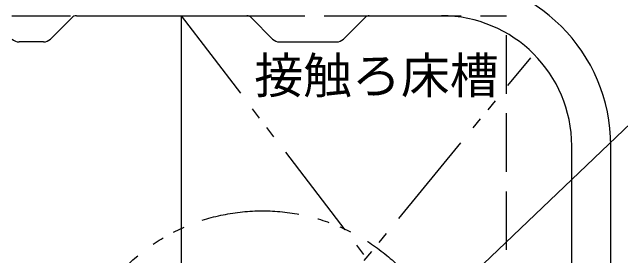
# Model space of a CAD drawing. Units: millimetres, scale not verified. Extents: x -9828 to 7490, y -6967 to 5111.
# Drawn here: x -4692 to -3757, y 767 to 1141 of the extents above; entities that cross this region are included whole.
import ezdxf
from ezdxf.enums import TextEntityAlignment as Align

# ---------------------------------------------------------------- set-up
doc = ezdxf.new("R2010")
doc.units = ezdxf.units.MM
doc.header["$LTSCALE"] = 30
doc.linetypes.add('DASHED3', pattern=[4, 3, -1])
doc.linetypes.add('DOUBLE_CHAIN1', pattern=[8.8, 5, -1, 0.6, -0.6, 0.6, -1])
doc.layers.add('0-1_KIKI', color=3, linetype='Continuous', lineweight=25)
doc.layers.add('0-2_SEISAKU', color=2, linetype='Continuous', lineweight=25)
doc.styles.add('MS Gothic', font='')
doc.styles.get('MS Gothic').set_extended_font_data('MS Gothic')

msp = doc.modelspace()

# ---------------------------------------------------------------- linework, layer by layer
at = {"layer": '0-1_KIKI'}
for p, q in [((-4633.26, 1100.05), (-4600.58, 1132.85)), ((-4593.5, 1135.79), (-4331.81, 1135.79)), ((-4432.65, 1135.79), (-4432.65, -64.21)), ((-4292.05, 1100.05), (-4324.72, 1132.85)), ((-4183.26, 1100.05), (-4150.58, 1132.85)), ((-4143.5, 1135.79), (-4032.65, 1135.79)), ((-4643.88, 1095.64), (-4681.42, 1095.64)), ((-4281.42, 1095.64), (-4193.88, 1095.64)), ((-3832.65, 535.79), (-3832.65, 935.79)), ((-3772.65, 135.79), (-3772.65, 935.79))]:
    msp.add_line(p, q, dxfattribs=at)
at = {"layer": '0-1_KIKI', "linetype": 'DOUBLE_CHAIN1'}
for p, q in [((-4432.65, 1135.79), (-3882.8, 415.79)), ((-4432.7, 415.79), (-3895.53, 1071.27))]:
    msp.add_line(p, q, dxfattribs=at)
at = {"layer": '0-1_KIKI', "color": 4}
msp.add_line((-3741.83, 970.52), (-4242.46, 492.41), dxfattribs=at)
at = {"layer": '0-1_KIKI', "linetype": 'DOUBLE_CHAIN1'}
msp.add_circle((-4307.65, 535.79), 300, dxfattribs=at)
at = {"layer": '0-1_KIKI'}
for centre, radius, start, end in [((-4032.65, 935.79), 260, 0, 90), ((-4593.5, 1125.79), 10, 90, 135.10923), ((-4331.81, 1125.79), 10, 44.89078, 90), ((-4143.5, 1125.79), 10, 90, 135.10922), ((-4032.65, 935.79), 200, 0, 90), ((-4681.42, 1110.64), 15, 224.89077, 270), ((-4643.88, 1110.64), 15, 270, 315.10923), ((-4281.42, 1110.64), 15, 224.89078, 270), ((-4193.88, 1110.64), 15, 270, 315.10922)]:
    msp.add_arc(centre, radius, start, end, dxfattribs=at)
at = {"layer": '0-2_SEISAKU', "linetype": 'DASHED3'}
msp.add_line((-5532.65, 1135.79), (-3932.65, 1135.79), dxfattribs=at)
msp.add_lwpolyline([(-5532.65, -64.21), (-3932.65, -64.21), (-3932.65, 1135.79)], dxfattribs=at)

# ---------------------------------------------------------------- texts
at = {"layer": '0-1_KIKI', "color": 4, "style": 'MS Gothic'}
msp.add_text('接触ろ床槽', height=54.99, dxfattribs=at).set_placement((-4320.04, 999.98), align=Align.BOTTOM_LEFT)

doc.saveas('drawing.dxf')
